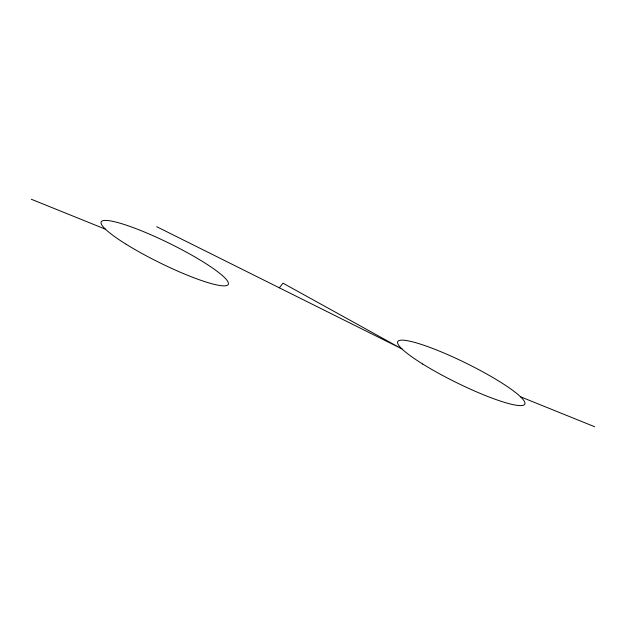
<?xml version="1.0" encoding="UTF-8"?>
<svg xmlns="http://www.w3.org/2000/svg" width="626" height="626" viewBox="0 0 626 626"><rect width="100%" height="100%" fill="white"/><g stroke="black" fill="none" stroke-linecap="round" stroke-linejoin="round"><path stroke-width="0.94" d="M279.329 287.819L282.991 283.179L401.955 348.925L156.703 226.706M31.3 199.248L105.434 229.186M520.566 396.814L594.7 426.752M422.714 364.035A70.785 10.83 26.2 0 0 524.447 404.576A70.785 10.83 26.2 0 0 436.619 349.997A70.785 10.83 26.2 0 0 422.714 364.035M126.194 244.296A70.785 10.83 26.2 0 0 227.927 284.838A70.785 10.83 26.2 0 0 140.099 230.258A70.785 10.83 26.2 0 0 126.194 244.296"/></g></svg>
